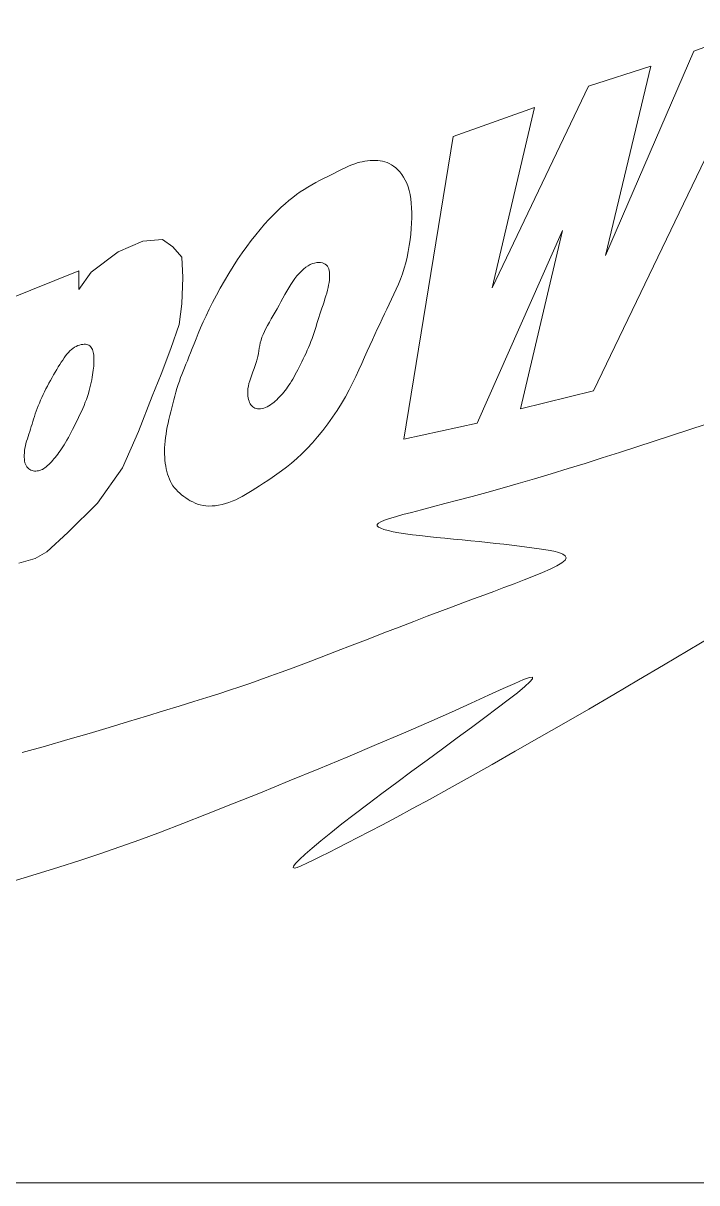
# Model space of a CAD drawing. Header units: millimetres. Extents: x 200 to 5740, y 200 to 4000.
# Drawn here: x 1551.5 to 1647.3, y 204.5 to 369.4 of the extents above; entities that cross this region are included whole.
import ezdxf
from ezdxf.enums import TextEntityAlignment as Align

# ---------------------------------------------------------------- set-up
doc = ezdxf.new("R2010")
doc.units = ezdxf.units.MM
doc.header["$LTSCALE"] = 20
for name, color, linetype, lineweight in [('圖框層', 7, 'Continuous', 20), ('標題 (ISO)', 7, 'Continuous', 50), ('輪廓線層', 7, 'Continuous', 13)]:
    doc.layers.add(name, color=color, linetype=linetype, lineweight=lineweight)
doc.styles.add('文字型式124', font='kaiu.ttf')
doc.styles.add('文字型式61', font='kaiu.ttf')
doc.styles.add('文字型式65', font='kaiu.ttf')
doc.styles.add('文字型式85', font='kaiu.ttf')
doc.styles.add('文字型式88', font='kaiu.ttf')

# ---------------------------------------------------------------- blocks, each defined once
blk = doc.blocks.new('標題欄框 ISO')
at = {"layer": '圖框層', "color": 7}
blk.add_line((85.948, 15.0347), (362.948, 15.0347), dxfattribs=at)
at = {"layer": '輪廓線層', "color": 116}
for p, q in [((158.8318, 23.2809), (157.5766, 20.6658)), ((158.2898, 23.0814), (158.8318, 23.2809)), ((157.6622, 21.6278), (158.2898, 23.0814)), ((157.541, 22.832), (157.9831, 22.9745)), ((157.9831, 22.9745), (157.6622, 21.6278)), ((156.8564, 21.3998), (157.541, 22.832)), ((156.5783, 22.4757), (157.1559, 22.6823)), ((157.1559, 22.6823), (156.8564, 21.3998)), ((156.2288, 20.3238), (156.5783, 22.4757)), ((155.8351, 22.2643), (155.8498, 22.2707)), ((155.8498, 22.2707), (155.8646, 22.2765)), ((155.8646, 22.2765), (155.8801, 22.2819)), ((155.8801, 22.2819), (155.8966, 22.2869)), ((155.8966, 22.2869), (155.9139, 22.2915)), ((155.9139, 22.2915), (155.9318, 22.2955)), ((155.9318, 22.2955), (155.9502, 22.2989)), ((155.9502, 22.2989), (155.9689, 22.3017)), ((155.9689, 22.3017), (155.9876, 22.3037)), ((155.9876, 22.3037), (156.0061, 22.3049)), ((156.0061, 22.3049), (156.0243, 22.3052)), ((156.0243, 22.3052), (156.042, 22.3045)), ((156.042, 22.3045), (156.0592, 22.3028)), ((156.0592, 22.3028), (156.076, 22.2999)), ((156.076, 22.2999), (156.0924, 22.2957)), ((156.0924, 22.2957), (156.1084, 22.2902)), ((156.1084, 22.2902), (156.1242, 22.2832)), ((156.1242, 22.2832), (156.1397, 22.2747)), ((156.1397, 22.2747), (156.1551, 22.2645)), ((155.6555, 22.1755), (155.6816, 22.1886)), ((155.6816, 22.1886), (155.7066, 22.2009)), ((155.7066, 22.2009), (155.73, 22.2124)), ((155.73, 22.2124), (155.7515, 22.223)), ((155.7515, 22.223), (155.771, 22.2328)), ((155.771, 22.2328), (155.7887, 22.2417)), ((155.7887, 22.2417), (155.805, 22.2499)), ((155.805, 22.2499), (155.8204, 22.2574)), ((155.8204, 22.2574), (155.8351, 22.2643)), ((156.1551, 22.2645), (156.1703, 22.2525)), ((156.1703, 22.2525), (156.1852, 22.2388)), ((156.1852, 22.2388), (156.1996, 22.2233)), ((156.1996, 22.2233), (156.2133, 22.2059)), ((156.2133, 22.2059), (156.2262, 22.1867)), ((156.2262, 22.1867), (156.2381, 22.1657)), ((155.5185, 22.0986), (155.5457, 22.1154)), ((155.5457, 22.1154), (155.5733, 22.1316)), ((155.5733, 22.1316), (155.601, 22.147)), ((155.601, 22.147), (155.6285, 22.1616)), ((155.6285, 22.1616), (155.6555, 22.1755)), ((156.2381, 22.1657), (156.2488, 22.1429)), ((156.2488, 22.1429), (156.2581, 22.1181)), ((156.2581, 22.1181), (156.2659, 22.0915)), ((155.3836, 21.9971), (155.411, 22.0203)), ((155.411, 22.0203), (155.438, 22.0419)), ((155.438, 22.0419), (155.4648, 22.062)), ((155.4648, 22.062), (155.4915, 22.0808)), ((155.4915, 22.0808), (155.5185, 22.0986)), ((156.2659, 22.0915), (156.2722, 22.0631)), ((156.2722, 22.0631), (156.2771, 22.033)), ((156.2771, 22.033), (156.2806, 22.0012)), ((155.2979, 21.9158), (155.3272, 21.9451)), ((155.3272, 21.9451), (155.3558, 21.9721)), ((155.3558, 21.9721), (155.3836, 21.9971)), ((156.2806, 22.0012), (156.2828, 21.9678)), ((156.2828, 21.9678), (156.2838, 21.9329)), ((155.2372, 21.8507), (155.2679, 21.8844)), ((155.2679, 21.8844), (155.2979, 21.9158)), ((156.2823, 21.859), (156.2799, 21.8202)), ((156.2836, 21.8967), (156.2823, 21.859)), ((156.2838, 21.9329), (156.2836, 21.8967)), ((155.1425, 21.7359), (155.1744, 21.7765)), ((155.1744, 21.7765), (155.206, 21.8147)), ((155.206, 21.8147), (155.2372, 21.8507)), ((156.2764, 21.7804), (156.2718, 21.7399)), ((156.2799, 21.8202), (156.2764, 21.7804)), ((157.3556, 21.8059), (156.7494, 20.4378)), ((157.0561, 20.5376), (157.3556, 21.8059)), ((154.1972, 21.6543), (154.3726, 21.7319)), ((154.3726, 21.7319), (154.513, 21.742)), ((154.513, 21.742), (154.5857, 21.6894)), ((154.5857, 21.6894), (154.6483, 21.6167)), ((155.0782, 21.6477), (155.1104, 21.693)), ((155.1104, 21.693), (155.1425, 21.7359)), ((156.266, 21.6991), (156.259, 21.6581)), ((156.2718, 21.7399), (156.266, 21.6991)), ((154.0042, 21.5116), (154.1972, 21.6543)), ((154.6483, 21.6167), (154.6559, 21.4715)), ((155.046, 21.6001), (155.0782, 21.6477)), ((156.2506, 21.6174), (156.2409, 21.5772)), ((156.259, 21.6581), (156.2506, 21.6174)), ((154.9827, 21.5), (155.014, 21.5507)), ((155.014, 21.5507), (155.046, 21.6001)), ((155.499, 21.5184), (155.5147, 21.5329)), ((155.5147, 21.5329), (155.5306, 21.5455)), ((155.5306, 21.5455), (155.5465, 21.5561)), ((155.5465, 21.5561), (155.5624, 21.5646)), ((155.5624, 21.5646), (155.5782, 21.5711)), ((155.5782, 21.5711), (155.5937, 21.5756)), ((155.5937, 21.5756), (155.6086, 21.5783)), ((155.6086, 21.5783), (155.6229, 21.5792)), ((155.6229, 21.5792), (155.6362, 21.5784)), ((155.6362, 21.5784), (155.6484, 21.5761)), ((155.6484, 21.5761), (155.6593, 21.5722)), ((155.6593, 21.5722), (155.6689, 21.567)), ((155.6689, 21.567), (155.677, 21.5605)), ((155.677, 21.5605), (155.6838, 21.5527)), ((155.6838, 21.5527), (155.6893, 21.5437)), ((155.6893, 21.5437), (155.6936, 21.5336)), ((155.6936, 21.5336), (155.6968, 21.5224)), ((156.2299, 21.5377), (156.2175, 21.4993)), ((156.2409, 21.5772), (156.2299, 21.5377)), ((153.4051, 21.3137), (153.9165, 21.5191)), ((153.9165, 21.5191), (153.9165, 21.3863)), ((153.9165, 21.3863), (154.0042, 21.5116)), ((154.6559, 21.4715), (154.6483, 21.2862)), ((154.9227, 21.3971), (154.9521, 21.4486)), ((154.9521, 21.4486), (154.9827, 21.5)), ((155.4233, 21.4223), (155.4379, 21.4442)), ((155.4379, 21.4442), (155.4528, 21.4649)), ((155.4528, 21.4649), (155.468, 21.4843)), ((155.468, 21.4843), (155.4834, 21.5021)), ((155.4834, 21.5021), (155.499, 21.5184)), ((155.6981, 21.4524), (155.6958, 21.4359)), ((155.6968, 21.5224), (155.699, 21.5102)), ((155.6997, 21.4681), (155.6981, 21.4524)), ((155.699, 21.5102), (155.7001, 21.4971)), ((155.7003, 21.483), (155.6997, 21.4681)), ((155.7001, 21.4971), (155.7003, 21.483)), ((156.2038, 21.4618), (156.1891, 21.4252)), ((156.2175, 21.4993), (156.2038, 21.4618)), ((154.8947, 21.346), (154.9227, 21.3971)), ((155.3812, 21.3509), (155.395, 21.3754)), ((155.395, 21.3754), (155.409, 21.3993)), ((155.409, 21.3993), (155.4233, 21.4223)), ((155.6791, 21.3619), (155.6732, 21.3416)), ((155.6843, 21.3815), (155.6791, 21.3619)), ((155.6888, 21.4004), (155.6843, 21.3815)), ((155.6927, 21.4185), (155.6888, 21.4004)), ((155.6958, 21.4359), (155.6927, 21.4185)), ((156.1735, 21.3891), (156.1573, 21.3535)), ((156.1891, 21.4252), (156.1735, 21.3891)), ((154.6483, 21.2862), (154.6308, 21.1384)), ((154.8439, 21.2473), (154.8683, 21.2959)), ((154.8683, 21.2959), (154.8947, 21.346)), ((155.3268, 21.2502), (155.3404, 21.2753)), ((155.3404, 21.2753), (155.354, 21.3006)), ((155.354, 21.3006), (155.3676, 21.3259)), ((155.3676, 21.3259), (155.3812, 21.3509)), ((155.653, 21.2776), (155.6458, 21.2556)), ((155.6601, 21.2993), (155.653, 21.2776)), ((155.6669, 21.3207), (155.6601, 21.2993)), ((155.6732, 21.3416), (155.6669, 21.3207)), ((156.1237, 21.2832), (156.1067, 21.2482)), ((156.1406, 21.3183), (156.1237, 21.2832)), ((156.1573, 21.3535), (156.1406, 21.3183)), ((154.8014, 21.1563), (154.8217, 21.2007)), ((154.8217, 21.2007), (154.8439, 21.2473)), ((155.2856, 21.1776), (155.2993, 21.2012)), ((155.2993, 21.2012), (155.3131, 21.2254)), ((155.3131, 21.2254), (155.3268, 21.2502)), ((155.6311, 21.2112), (155.624, 21.1892)), ((155.6384, 21.2334), (155.6311, 21.2112)), ((155.6458, 21.2556), (155.6384, 21.2334)), ((156.0898, 21.213), (156.0729, 21.1776)), ((156.1067, 21.2482), (156.0898, 21.213)), ((154.6308, 21.1384), (154.5706, 20.9681)), ((154.7662, 21.074), (154.783, 21.114)), ((154.783, 21.114), (154.8014, 21.1563)), ((155.2364, 21.0888), (155.2473, 21.1102)), ((155.2473, 21.1102), (155.2593, 21.1321)), ((155.2593, 21.1321), (155.2722, 21.1545)), ((155.2722, 21.1545), (155.2856, 21.1776)), ((155.6035, 21.124), (155.5968, 21.1026)), ((155.6102, 21.1456), (155.6035, 21.124)), ((155.617, 21.1673), (155.6102, 21.1456)), ((155.624, 21.1892), (155.617, 21.1673)), ((156.056, 21.1416), (156.039, 21.1049)), ((156.0729, 21.1776), (156.056, 21.1416)), ((154.7367, 21.0005), (154.7509, 21.0361)), ((154.7509, 21.0361), (154.7662, 21.074)), ((155.2073, 21.0087), (155.2123, 21.028)), ((155.2123, 21.028), (155.2186, 21.0478)), ((155.2186, 21.0478), (155.2267, 21.068)), ((155.2267, 21.068), (155.2364, 21.0888)), ((155.5754, 21.0389), (155.5675, 21.0178)), ((155.5828, 21.0601), (155.5754, 21.0389)), ((155.5899, 21.0813), (155.5828, 21.0601)), ((155.5968, 21.1026), (155.5899, 21.0813)), ((156.0042, 21.0288), (155.9863, 20.9889)), ((156.0217, 21.0674), (156.0042, 21.0288)), ((156.039, 21.1049), (156.0217, 21.0674)), ((153.8425, 20.9393), (153.853, 20.9502)), ((153.853, 20.9502), (153.8639, 20.96)), ((153.8639, 20.96), (153.8752, 20.9687)), ((153.8752, 20.9687), (153.8869, 20.9762)), ((153.8869, 20.9762), (153.8988, 20.9826)), ((153.8988, 20.9826), (153.9107, 20.9879)), ((153.9107, 20.9879), (153.9224, 20.9921)), ((153.9224, 20.9921), (153.9338, 20.9952)), ((153.9338, 20.9952), (153.9447, 20.9971)), ((153.9447, 20.9971), (153.9549, 20.998)), ((153.9549, 20.998), (153.9644, 20.9977)), ((153.9644, 20.9977), (153.9731, 20.9965)), ((153.9731, 20.9965), (153.981, 20.9941)), ((153.981, 20.9941), (153.9881, 20.9908)), ((153.9881, 20.9908), (153.9945, 20.9865)), ((153.9945, 20.9865), (154.0002, 20.9812)), ((154.0002, 20.9812), (154.0053, 20.975)), ((154.0053, 20.975), (154.0097, 20.9679)), ((154.0097, 20.9679), (154.0134, 20.96)), ((154.0134, 20.96), (154.0166, 20.9512)), ((154.0166, 20.9512), (154.0192, 20.9417)), ((154.5706, 20.9681), (154.503, 20.7853)), ((154.7113, 20.9362), (154.7236, 20.9672)), ((154.7236, 20.9672), (154.7367, 21.0005)), ((155.1935, 20.9315), (155.1968, 20.9511)), ((155.1968, 20.9511), (155.2, 20.9704)), ((155.2, 20.9704), (155.2033, 20.9895)), ((155.2033, 20.9895), (155.2073, 21.0087)), ((155.5414, 20.9546), (155.5321, 20.9339)), ((155.5505, 20.9756), (155.5414, 20.9546)), ((155.5592, 20.9966), (155.5505, 20.9756)), ((155.5675, 21.0178), (155.5592, 20.9966)), ((155.9679, 20.9476), (155.9489, 20.9048)), ((155.9863, 20.9889), (155.9679, 20.9476)), ((153.782, 20.8536), (153.7923, 20.8701)), ((153.7923, 20.8701), (153.8024, 20.8857)), ((153.8024, 20.8857), (153.8124, 20.9006)), ((153.8124, 20.9006), (153.8223, 20.9144)), ((153.8223, 20.9144), (153.8323, 20.9274)), ((153.8323, 20.9274), (153.8425, 20.9393)), ((154.0192, 20.9417), (154.0213, 20.9315)), ((154.0213, 20.9315), (154.0228, 20.9205)), ((154.0228, 20.9205), (154.0239, 20.9089)), ((154.0239, 20.9089), (154.0245, 20.8968)), ((154.0245, 20.8708), (154.0239, 20.857)), ((154.0245, 20.8968), (154.0247, 20.884)), ((154.0247, 20.884), (154.0245, 20.8708)), ((154.6782, 20.8553), (154.6887, 20.8807)), ((154.6887, 20.8807), (154.6997, 20.9075)), ((154.6997, 20.9075), (154.7113, 20.9362)), ((155.1712, 20.8471), (155.1784, 20.8692)), ((155.1784, 20.8692), (155.1846, 20.8907)), ((155.1846, 20.8907), (155.1895, 20.9114)), ((155.1895, 20.9114), (155.1935, 20.9315)), ((155.5033, 20.8734), (155.4936, 20.854)), ((155.5129, 20.8932), (155.5033, 20.8734)), ((155.5226, 20.9134), (155.5129, 20.8932)), ((155.5321, 20.9339), (155.5226, 20.9134)), ((155.9489, 20.9048), (155.9292, 20.8605)), ((153.7269, 20.7611), (153.7381, 20.7806)), ((153.7381, 20.7806), (153.7493, 20.7997)), ((153.7493, 20.7997), (153.7604, 20.8183)), ((153.7604, 20.8183), (153.7713, 20.8363)), ((153.7713, 20.8363), (153.782, 20.8536)), ((154.0177, 20.7964), (154.0151, 20.7798)), ((154.0198, 20.8124), (154.0177, 20.7964)), ((154.0216, 20.8278), (154.0198, 20.8124)), ((154.0229, 20.8427), (154.0216, 20.8278)), ((154.0239, 20.857), (154.0229, 20.8427)), ((154.503, 20.7853), (154.4378, 20.6275)), ((154.6403, 20.7602), (154.6492, 20.7839)), ((154.6492, 20.7839), (154.6585, 20.8074)), ((154.6585, 20.8074), (154.6681, 20.8311)), ((154.6681, 20.8311), (154.6782, 20.8553)), ((155.1395, 20.7589), (155.1471, 20.7804)), ((155.1471, 20.7804), (155.1552, 20.8024)), ((155.1552, 20.8024), (155.1634, 20.8248)), ((155.1634, 20.8248), (155.1712, 20.8471)), ((155.4562, 20.7818), (155.447, 20.7653)), ((155.4654, 20.799), (155.4562, 20.7818)), ((155.4747, 20.8168), (155.4654, 20.799)), ((155.4841, 20.8351), (155.4747, 20.8168)), ((155.4936, 20.854), (155.4841, 20.8351)), ((155.9086, 20.815), (155.8868, 20.7685)), ((155.9292, 20.8605), (155.9086, 20.815)), ((153.6834, 20.6804), (153.6939, 20.7008)), ((153.6939, 20.7008), (153.7047, 20.7211)), ((153.7047, 20.7211), (153.7157, 20.7412)), ((153.7157, 20.7412), (153.7269, 20.7611)), ((154.0008, 20.7074), (153.996, 20.6879)), ((154.0051, 20.7263), (154.0008, 20.7074)), ((154.0088, 20.7447), (154.0051, 20.7263)), ((154.0122, 20.7626), (154.0088, 20.7447)), ((154.0151, 20.7798), (154.0122, 20.7626)), ((154.6149, 20.6843), (154.6232, 20.7105)), ((154.6232, 20.7105), (154.6316, 20.7359)), ((154.6316, 20.7359), (154.6403, 20.7602)), ((155.1196, 20.684), (155.1225, 20.7007)), ((155.1225, 20.7007), (155.1268, 20.7188)), ((155.1268, 20.7188), (155.1326, 20.7383)), ((155.1326, 20.7383), (155.1395, 20.7589)), ((155.4107, 20.706), (155.4016, 20.693)), ((155.4197, 20.7197), (155.4107, 20.706)), ((155.4288, 20.7342), (155.4197, 20.7197)), ((155.4379, 20.7494), (155.4288, 20.7342)), ((155.447, 20.7653), (155.4379, 20.7494)), ((155.8636, 20.7211), (155.8388, 20.6731)), ((155.8868, 20.7685), (155.8636, 20.7211)), ((153.6451, 20.5992), (153.6541, 20.6193)), ((153.6541, 20.6193), (153.6634, 20.6396)), ((153.6634, 20.6396), (153.6732, 20.66)), ((153.6732, 20.66), (153.6834, 20.6804)), ((153.9781, 20.627), (153.9708, 20.606)), ((153.9847, 20.6477), (153.9781, 20.627)), ((153.9907, 20.668), (153.9847, 20.6477)), ((153.996, 20.6879), (153.9907, 20.668)), ((154.4378, 20.6275), (154.3424, 20.3776)), ((154.5915, 20.6019), (154.5991, 20.6298)), ((154.5991, 20.6298), (154.6069, 20.6573)), ((154.6069, 20.6573), (154.6149, 20.6843)), ((155.1174, 20.6539), (155.118, 20.6684)), ((155.1179, 20.6404), (155.1174, 20.6539)), ((155.1193, 20.6278), (155.1179, 20.6404)), ((155.118, 20.6684), (155.1196, 20.684)), ((155.1214, 20.6159), (155.1193, 20.6278)), ((155.1241, 20.6047), (155.1214, 20.6159)), ((155.3445, 20.6244), (155.3343, 20.6139)), ((155.3545, 20.6351), (155.3445, 20.6244)), ((155.3642, 20.6459), (155.3545, 20.6351)), ((155.3737, 20.6571), (155.3642, 20.6459)), ((155.3831, 20.6686), (155.3737, 20.6571)), ((155.3924, 20.6805), (155.3831, 20.6686)), ((155.4016, 20.693), (155.3924, 20.6805)), ((155.8123, 20.6246), (155.7838, 20.5759)), ((155.8388, 20.6731), (155.8123, 20.6246)), ((157.5766, 20.6658), (157.0561, 20.5376)), ((153.6142, 20.521), (153.6212, 20.5401)), ((153.6212, 20.5401), (153.6286, 20.5595)), ((153.6286, 20.5595), (153.6366, 20.5792)), ((153.6366, 20.5792), (153.6451, 20.5992)), ((153.9449, 20.5417), (153.9352, 20.5201)), ((153.9541, 20.5633), (153.9449, 20.5417)), ((153.9628, 20.5848), (153.9541, 20.5633)), ((153.9708, 20.606), (153.9628, 20.5848)), ((154.5703, 20.5179), (154.5771, 20.5458)), ((154.5771, 20.5458), (154.5842, 20.5738)), ((154.5842, 20.5738), (154.5915, 20.6019)), ((155.1274, 20.5941), (155.1241, 20.6047)), ((155.1313, 20.5841), (155.1274, 20.5941)), ((155.1357, 20.5749), (155.1313, 20.5841)), ((155.1408, 20.5665), (155.1357, 20.5749)), ((155.1467, 20.559), (155.1408, 20.5665)), ((155.1532, 20.5525), (155.1467, 20.559)), ((155.1607, 20.5471), (155.1532, 20.5525)), ((155.1689, 20.543), (155.1607, 20.5471)), ((155.1781, 20.5401), (155.1689, 20.543)), ((155.1881, 20.5385), (155.1781, 20.5401)), ((155.1987, 20.5381), (155.1881, 20.5385)), ((155.2098, 20.539), (155.1987, 20.5381)), ((155.2213, 20.541), (155.2098, 20.539)), ((155.2331, 20.5441), (155.2213, 20.541)), ((155.2449, 20.5484), (155.2331, 20.5441)), ((155.2567, 20.5537), (155.2449, 20.5484)), ((155.2684, 20.5601), (155.2567, 20.5537)), ((155.2799, 20.5674), (155.2684, 20.5601)), ((155.2912, 20.5755), (155.2799, 20.5674)), ((155.3023, 20.5844), (155.2912, 20.5755)), ((155.3132, 20.5938), (155.3023, 20.5844)), ((155.3239, 20.6037), (155.3132, 20.5938)), ((155.3343, 20.6139), (155.3239, 20.6037)), ((155.7838, 20.5759), (155.7532, 20.5271)), ((153.5902, 20.4475), (153.5958, 20.4655)), ((153.5958, 20.4655), (153.6016, 20.4838)), ((153.6016, 20.4838), (153.6077, 20.5022)), ((153.6077, 20.5022), (153.6142, 20.521)), ((153.9045, 20.4553), (153.894, 20.4341)), ((153.9149, 20.4768), (153.9045, 20.4553)), ((153.9252, 20.4984), (153.9149, 20.4768)), ((153.9352, 20.5201), (153.9252, 20.4984)), ((154.5516, 20.4366), (154.5574, 20.4633)), ((154.5574, 20.4633), (154.5637, 20.4904)), ((154.5637, 20.4904), (154.5703, 20.5179)), ((155.7207, 20.4787), (155.6866, 20.4311)), ((155.7532, 20.5271), (155.7207, 20.4787)), ((153.5621, 20.3595), (153.5679, 20.3769)), ((153.5679, 20.3769), (153.5736, 20.3944)), ((153.5736, 20.3944), (153.5791, 20.412)), ((153.5791, 20.412), (153.5846, 20.4297)), ((153.5846, 20.4297), (153.5902, 20.4475)), ((153.8627, 20.3724), (153.8525, 20.3528)), ((153.8731, 20.3925), (153.8627, 20.3724)), ((153.8835, 20.4131), (153.8731, 20.3925)), ((153.894, 20.4341), (153.8835, 20.4131)), ((154.3424, 20.3776), (154.2271, 20.1196)), ((154.5369, 20.359), (154.5412, 20.3844)), ((154.5412, 20.3844), (154.5461, 20.4103)), ((154.5461, 20.4103), (154.5516, 20.4366)), ((155.6513, 20.3847), (155.615, 20.3398)), ((155.6866, 20.4311), (155.6513, 20.3847)), ((156.7494, 20.4378), (156.2288, 20.3238)), ((153.5372, 20.2745), (153.5413, 20.2912)), ((153.5413, 20.2912), (153.5459, 20.308)), ((153.5459, 20.308), (153.551, 20.3251)), ((153.551, 20.3251), (153.5565, 20.3422)), ((153.5565, 20.3422), (153.5621, 20.3595)), ((153.8226, 20.2987), (153.8129, 20.2826)), ((153.8324, 20.3159), (153.8226, 20.2987)), ((153.8424, 20.334), (153.8324, 20.3159)), ((153.8525, 20.3528), (153.8424, 20.334)), ((154.5283, 20.2853), (154.5304, 20.3094)), ((154.5304, 20.3094), (154.5333, 20.334)), ((154.5333, 20.334), (154.5369, 20.359)), ((155.5781, 20.297), (155.5408, 20.2565)), ((155.615, 20.3398), (155.5781, 20.297)), ((153.5287, 20.2101), (153.5296, 20.2256)), ((153.5287, 20.1952), (153.5287, 20.2101)), ((153.5296, 20.2256), (153.5313, 20.2416)), ((153.5313, 20.2416), (153.5339, 20.2579)), ((153.5339, 20.2579), (153.5372, 20.2745)), ((153.758, 20.2043), (153.7491, 20.1934)), ((153.767, 20.2156), (153.758, 20.2043)), ((153.7759, 20.2275), (153.767, 20.2156)), ((153.785, 20.24), (153.7759, 20.2275)), ((153.7942, 20.2533), (153.785, 20.24)), ((153.8035, 20.2674), (153.7942, 20.2533)), ((153.8129, 20.2826), (153.8035, 20.2674)), ((154.5264, 20.2386), (154.5269, 20.2617)), ((154.5265, 20.216), (154.5264, 20.2386)), ((154.5275, 20.1939), (154.5265, 20.216)), ((154.5269, 20.2617), (154.5283, 20.2853)), ((155.5034, 20.2189), (155.4663, 20.1844)), ((155.5408, 20.2565), (155.5034, 20.2189)), ((153.5296, 20.1811), (153.5287, 20.1952)), ((153.5313, 20.1678), (153.5296, 20.1811)), ((153.534, 20.1555), (153.5313, 20.1678)), ((153.5376, 20.1444), (153.534, 20.1555)), ((153.5422, 20.1345), (153.5376, 20.1444)), ((153.5475, 20.1259), (153.5422, 20.1345)), ((153.5537, 20.1185), (153.5475, 20.1259)), ((153.6858, 20.1269), (153.6765, 20.1198)), ((153.695, 20.1348), (153.6858, 20.1269)), ((153.7041, 20.1435), (153.695, 20.1348)), ((153.7132, 20.1527), (153.7041, 20.1435)), ((153.7223, 20.1623), (153.7132, 20.1527)), ((153.7313, 20.1724), (153.7223, 20.1623)), ((153.7402, 20.1828), (153.7313, 20.1724)), ((153.7491, 20.1934), (153.7402, 20.1828)), ((154.5291, 20.1725), (154.5275, 20.1939)), ((154.5314, 20.1516), (154.5291, 20.1725)), ((154.5344, 20.1313), (154.5314, 20.1516)), ((154.5381, 20.1116), (154.5344, 20.1313)), ((155.3936, 20.124), (155.3584, 20.0975)), ((155.4296, 20.1528), (155.3936, 20.124)), ((155.4663, 20.1844), (155.4296, 20.1528)), ((153.5605, 20.1123), (153.5537, 20.1185)), ((153.5679, 20.1071), (153.5605, 20.1123)), ((153.5758, 20.103), (153.5679, 20.1071)), ((153.5841, 20.0998), (153.5758, 20.103)), ((153.5928, 20.0976), (153.5841, 20.0998)), ((153.6016, 20.0964), (153.5928, 20.0976)), ((153.6107, 20.096), (153.6016, 20.0964)), ((153.62, 20.0966), (153.6107, 20.096)), ((153.6293, 20.0981), (153.62, 20.0966)), ((153.6388, 20.1005), (153.6293, 20.0981)), ((153.6482, 20.1039), (153.6388, 20.1005)), ((153.6577, 20.1082), (153.6482, 20.1039)), ((153.6671, 20.1135), (153.6577, 20.1082)), ((153.6765, 20.1198), (153.6671, 20.1135)), ((154.2271, 20.1196), (154.0492, 19.8667)), ((154.5426, 20.0926), (154.5381, 20.1116)), ((154.5477, 20.0742), (154.5426, 20.0926)), ((154.5537, 20.0565), (154.5477, 20.0742)), ((154.5605, 20.0394), (154.5537, 20.0565)), ((154.5682, 20.023), (154.5605, 20.0394)), ((155.2914, 20.0507), (155.2599, 20.0298)), ((155.3243, 20.0732), (155.2914, 20.0507)), ((155.3584, 20.0975), (155.3243, 20.0732)), ((154.5768, 20.0072), (154.5682, 20.023)), ((154.5864, 19.9921), (154.5768, 20.0072)), ((154.597, 19.9777), (154.5864, 19.9921)), ((154.6085, 19.9639), (154.597, 19.9777)), ((154.6208, 19.9508), (154.6085, 19.9639)), ((155.1502, 19.9579), (155.1259, 19.9425)), ((155.1755, 19.9743), (155.1502, 19.9579)), ((155.202, 19.9917), (155.1755, 19.9743)), ((155.2301, 20.0102), (155.202, 19.9917)), ((155.2599, 20.0298), (155.2301, 20.0102)), ((154.634, 19.9383), (154.6208, 19.9508)), ((154.6479, 19.9265), (154.634, 19.9383)), ((154.6625, 19.9152), (154.6479, 19.9265)), ((154.6777, 19.9046), (154.6625, 19.9152)), ((154.6934, 19.8946), (154.6777, 19.9046)), ((154.7096, 19.8851), (154.6934, 19.8946)), ((154.7264, 19.8765), (154.7096, 19.8851)), ((154.7437, 19.8686), (154.7264, 19.8765)), ((155.0082, 19.8815), (154.9839, 19.8726)), ((155.0321, 19.8916), (155.0082, 19.8815)), ((155.0556, 19.9027), (155.0321, 19.8916)), ((155.0789, 19.9149), (155.0556, 19.9027)), ((155.1022, 19.9282), (155.0789, 19.9149)), ((155.1259, 19.9425), (155.1022, 19.9282)), ((154.0492, 19.8667), (153.8386, 19.6588)), ((154.7617, 19.8618), (154.7437, 19.8686)), ((154.7804, 19.8562), (154.7617, 19.8618)), ((154.7999, 19.8518), (154.7804, 19.8562)), ((154.8203, 19.8489), (154.7999, 19.8518)), ((154.8417, 19.8476), (154.8203, 19.8489)), ((154.864, 19.8479), (154.8417, 19.8476)), ((154.8871, 19.8499), (154.864, 19.8479)), ((154.9108, 19.8534), (154.8871, 19.8499)), ((154.935, 19.8584), (154.9108, 19.8534)), ((154.9594, 19.8648), (154.935, 19.8584)), ((154.9839, 19.8726), (154.9594, 19.8648)), ((153.8386, 19.6588), (153.6907, 19.5211)), ((153.6073, 19.4745), (153.4895, 19.442)), ((153.6907, 19.5211), (153.6073, 19.4745))]:
    blk.add_line(p, q, dxfattribs=at)
at = {"layer": '輪廓線層', "color": 1}
for p, q in [((158.1306, 20.3483), (158.2536, 20.3882)), ((158.2536, 20.3882), (158.3774, 20.4287)), ((157.8842, 20.2684), (158.0074, 20.3084)), ((158.0074, 20.3084), (158.1306, 20.3483)), ((157.6383, 20.1895), (157.761, 20.2287)), ((157.761, 20.2287), (157.8842, 20.2684)), ((157.3953, 20.1131), (157.5163, 20.1509)), ((157.5163, 20.1509), (157.6383, 20.1895)), ((157.0412, 20.0074), (157.1574, 20.0412)), ((157.1574, 20.0412), (157.2756, 20.0765)), ((157.2756, 20.0765), (157.3953, 20.1131)), ((156.8177, 19.9447), (156.9277, 19.9752)), ((156.9277, 19.9752), (157.0412, 20.0074)), ((156.5183, 19.8643), (156.6122, 19.8892)), ((156.6122, 19.8892), (156.7123, 19.916)), ((156.7123, 19.916), (156.8177, 19.9447)), ((156.2213, 19.786), (156.2825, 19.8024)), ((156.2825, 19.8024), (156.3526, 19.8209)), ((156.3526, 19.8209), (156.4315, 19.8415)), ((156.4315, 19.8415), (156.5183, 19.8643)), ((156.0388, 19.7156), (156.0472, 19.7252)), ((156.039, 19.7064), (156.0388, 19.7156)), ((156.0472, 19.7252), (156.0644, 19.7353)), ((156.0644, 19.7353), (156.0904, 19.7462)), ((156.0904, 19.7462), (156.1252, 19.7581)), ((156.1252, 19.7581), (156.1688, 19.7713)), ((156.1688, 19.7713), (156.2213, 19.786)), ((156.0474, 19.6975), (156.039, 19.7064)), ((156.0634, 19.6889), (156.0474, 19.6975)), ((156.0865, 19.6806), (156.0634, 19.6889)), ((156.1162, 19.6726), (156.0865, 19.6806)), ((156.1518, 19.665), (156.1162, 19.6726)), ((156.1928, 19.6576), (156.1518, 19.665)), ((156.2386, 19.6505), (156.1928, 19.6576)), ((156.2887, 19.6437), (156.2386, 19.6505)), ((156.3424, 19.6372), (156.2887, 19.6437)), ((156.399, 19.6309), (156.3424, 19.6372)), ((156.458, 19.6247), (156.399, 19.6309)), ((156.5186, 19.6187), (156.458, 19.6247)), ((156.5801, 19.6127), (156.5186, 19.6187)), ((156.642, 19.6066), (156.5801, 19.6127)), ((156.7035, 19.6006), (156.642, 19.6066)), ((156.764, 19.5944), (156.7035, 19.6006)), ((156.8235, 19.5882), (156.764, 19.5944)), ((156.8819, 19.5818), (156.8235, 19.5882)), ((156.9391, 19.5754), (156.8819, 19.5818)), ((156.9951, 19.5688), (156.9391, 19.5754)), ((157.0499, 19.5621), (156.9951, 19.5688)), ((157.1033, 19.5554), (157.0499, 19.5621)), ((157.1553, 19.5485), (157.1033, 19.5554)), ((157.2056, 19.5415), (157.1553, 19.5485)), ((157.2528, 19.534), (157.2056, 19.5415)), ((157.2951, 19.5258), (157.2528, 19.534)), ((157.3308, 19.5166), (157.2951, 19.5258)), ((157.3583, 19.506), (157.3308, 19.5166)), ((157.3513, 19.4436), (157.3736, 19.4628)), ((157.3757, 19.4937), (157.3583, 19.506)), ((157.3736, 19.4628), (157.3814, 19.4794)), ((157.3814, 19.4794), (157.3757, 19.4937)), ((157.2134, 19.374), (157.2691, 19.3989)), ((157.2691, 19.3989), (157.3158, 19.4222)), ((157.3158, 19.4222), (157.3513, 19.4436)), ((157.0114, 19.2944), (157.0825, 19.3214)), ((157.0825, 19.3214), (157.1505, 19.3481)), ((157.1505, 19.3481), (157.2134, 19.374)), ((156.7221, 19.1866), (156.7953, 19.2139)), ((156.7953, 19.2139), (156.8673, 19.2407)), ((156.8673, 19.2407), (156.9391, 19.2674)), ((156.9391, 19.2674), (157.0114, 19.2944)), ((156.5674, 19.1287), (156.6464, 19.1584)), ((156.6464, 19.1584), (156.7221, 19.1866)), ((156.2984, 19.0267), (156.3945, 19.0633)), ((156.3945, 19.0633), (156.4837, 19.0972)), ((156.4837, 19.0972), (156.5674, 19.1287)), ((156.0863, 18.945), (156.1952, 18.987)), ((156.1952, 18.987), (156.2984, 19.0267)), ((155.8607, 18.858), (155.974, 18.9017)), ((155.974, 18.9017), (156.0863, 18.945)), ((158.4236, 18.9252), (158.2487, 18.8197)), ((155.6396, 18.7729), (155.7484, 18.8147)), ((155.7484, 18.8147), (155.8607, 18.858)), ((158.2487, 18.8197), (158.0732, 18.715)), ((155.4408, 18.6974), (155.5363, 18.7335)), ((155.5363, 18.7335), (155.6396, 18.7729)), ((155.2027, 18.6103), (155.2761, 18.6365)), ((155.2761, 18.6365), (155.3547, 18.6653)), ((155.3547, 18.6653), (155.4408, 18.6974)), ((158.0732, 18.715), (157.8969, 18.6108)), ((154.989, 18.5378), (155.0616, 18.5618)), ((155.0616, 18.5618), (155.1321, 18.5856)), ((155.1321, 18.5856), (155.2027, 18.6103)), ((157.0166, 18.5864), (156.9334, 18.5494)), ((157.0795, 18.6128), (157.0166, 18.5864)), ((157.0349, 18.5202), (157.0873, 18.5634)), ((157.1218, 18.6275), (157.0795, 18.6128)), ((157.0873, 18.5634), (157.124, 18.5969)), ((157.143, 18.6299), (157.1218, 18.6275)), ((157.124, 18.5969), (157.1432, 18.6195)), ((157.1432, 18.6195), (157.143, 18.6299)), ((157.8969, 18.6108), (157.7198, 18.5069)), ((154.7338, 18.4565), (154.8273, 18.486)), ((154.8273, 18.486), (154.9117, 18.5128)), ((154.9117, 18.5128), (154.989, 18.5378)), ((156.8302, 18.5025), (156.7074, 18.4465)), ((156.9334, 18.5494), (156.8302, 18.5025)), ((156.969, 18.4684), (157.0349, 18.5202)), ((157.7198, 18.5069), (157.542, 18.4034)), ((154.399, 18.3533), (154.5193, 18.39)), ((154.5193, 18.39), (154.631, 18.4245)), ((154.631, 18.4245), (154.7338, 18.4565)), ((156.7074, 18.4465), (156.5654, 18.3824)), ((156.8038, 18.3436), (156.8913, 18.4091)), ((156.8913, 18.4091), (156.969, 18.4684)), ((157.542, 18.4034), (157.365, 18.3009)), ((154.1337, 18.2735), (154.2703, 18.3144)), ((154.2703, 18.3144), (154.399, 18.3533)), ((156.4044, 18.3109), (156.2257, 18.233)), ((156.5654, 18.3824), (156.4044, 18.3109)), ((156.7086, 18.2729), (156.8038, 18.3436)), ((153.8378, 18.1864), (153.9895, 18.2308)), ((153.9895, 18.2308), (154.1337, 18.2735)), ((156.2257, 18.233), (156.0328, 18.1505)), ((156.6073, 18.1983), (156.7086, 18.2729)), ((157.365, 18.3009), (157.1903, 18.2005)), ((153.6793, 18.1406), (153.8378, 18.1864)), ((156.0328, 18.1505), (155.8301, 18.065)), ((156.5019, 18.1207), (156.6073, 18.1983)), ((157.1903, 18.2005), (157.0198, 18.1031)), ((153.5143, 18.0936), (153.6793, 18.1406)), ((155.8301, 18.065), (155.6222, 17.9783)), ((156.3939, 18.0413), (156.5019, 18.1207)), ((157.0198, 18.1031), (156.8553, 18.0097)), ((155.6222, 17.9783), (155.4133, 17.8922)), ((156.2851, 17.9612), (156.3939, 18.0413)), ((156.8553, 18.0097), (156.6984, 17.9214)), ((156.1772, 17.8813), (156.2851, 17.9612)), ((156.6984, 17.9214), (156.5508, 17.839)), ((155.4133, 17.8922), (155.2079, 17.8085)), ((156.0718, 17.8029), (156.1772, 17.8813)), ((156.5508, 17.839), (156.4143, 17.7636)), ((155.2079, 17.8085), (155.0104, 17.729)), ((155.9707, 17.7268), (156.0718, 17.8029)), ((156.4143, 17.7636), (156.2902, 17.6958)), ((154.8252, 17.6554), (154.6554, 17.5891)), ((155.0104, 17.729), (154.8252, 17.6554)), ((155.7878, 17.5863), (155.8755, 17.6543)), ((155.8755, 17.6543), (155.9707, 17.7268)), ((156.2902, 17.6958), (156.178, 17.6352)), ((154.6554, 17.5891), (154.4984, 17.5291)), ((155.7084, 17.5234), (155.7878, 17.5863)), ((156.0764, 17.5812), (155.9846, 17.533)), ((156.178, 17.6352), (156.0764, 17.5812)), ((154.4984, 17.5291), (154.3505, 17.4742)), ((155.6379, 17.4663), (155.7084, 17.5234)), ((155.9015, 17.49), (155.8261, 17.4513)), ((155.9846, 17.533), (155.9015, 17.49)), ((154.2079, 17.4231), (154.0668, 17.3744)), ((154.3505, 17.4742), (154.2079, 17.4231)), ((155.5266, 17.3715), (155.5771, 17.4155)), ((155.5771, 17.4155), (155.6379, 17.4663)), ((155.7573, 17.4164), (155.694, 17.3845)), ((155.8261, 17.4513), (155.7573, 17.4164)), ((153.9234, 17.3268), (153.7738, 17.2789)), ((154.0668, 17.3744), (153.9234, 17.3268)), ((155.4591, 17.3066), (155.487, 17.335)), ((155.487, 17.335), (155.5266, 17.3715)), ((155.583, 17.329), (155.537, 17.3069)), ((155.6357, 17.3552), (155.583, 17.329)), ((155.694, 17.3845), (155.6357, 17.3552)), ((153.7738, 17.2789), (153.6143, 17.2294)), ((155.4405, 17.2758), (155.4434, 17.2867)), ((155.4494, 17.2732), (155.4405, 17.2758)), ((155.4434, 17.2867), (155.4591, 17.3066)), ((155.4691, 17.2781), (155.4494, 17.2732)), ((155.4987, 17.2896), (155.4691, 17.2781)), ((155.537, 17.3069), (155.4987, 17.2896)), ((153.6143, 17.2294), (153.4422, 17.1775))]:
    blk.add_line(p, q, dxfattribs=at)
at = {"layer": '標題 (ISO)'}
for tag, p, height, style in [('描述_001', (104.682, 197.6971), 4, '文字型式65'), ('狀態_001', (264.7973, 30.1299), 3.5, '文字型式85'), ('視圖比例_001', (286.4548, 30.171), 3.5, '文字型式85'), ('主題_001', (152.1951, 28.703), 3.3, '文字型式124'), ('建立日期_001', (285.9921, 24.1161), 2.5, '文字型式88'), ('工程師_001', (305.4161, 17.0298), 3.5, '文字型式85'), ('設計師_001', (345.4161, 17.0298), 3.5, '文字型式85'), ('標題_001', (216.1785, 16.9007), 3.5, '文字型式85'), ('零件號碼_001', (251.5248, 17.1344), 2.9995, '文字型式61')]:
    blk.add_attdef(tag, p, '', height=height, dxfattribs=dict(at, style=style))
at = {"layer": '標題 (ISO)', "style": '文字型式85'}
blk.add_attdef('授權者', text='', height=3.5, dxfattribs=at).set_placement((314.948, 41.0332), align=Align.TOP_LEFT)
at = {"layer": '標題 (ISO)', "style": '文字型式61'}
blk.add_attdef('材料', text='', height=2.9995, dxfattribs=at).set_placement((247.4479, 31.7832), align=Align.MIDDLE_CENTER)

msp = doc.modelspace()

# ---------------------------------------------------------------- block references
at = {"xscale": 20, "yscale": 20, "zscale": 20}
msp.add_blockref('標題欄框 ISO', (-1518.959, -96.219), dxfattribs=at)

doc.saveas('drawing.dxf')
